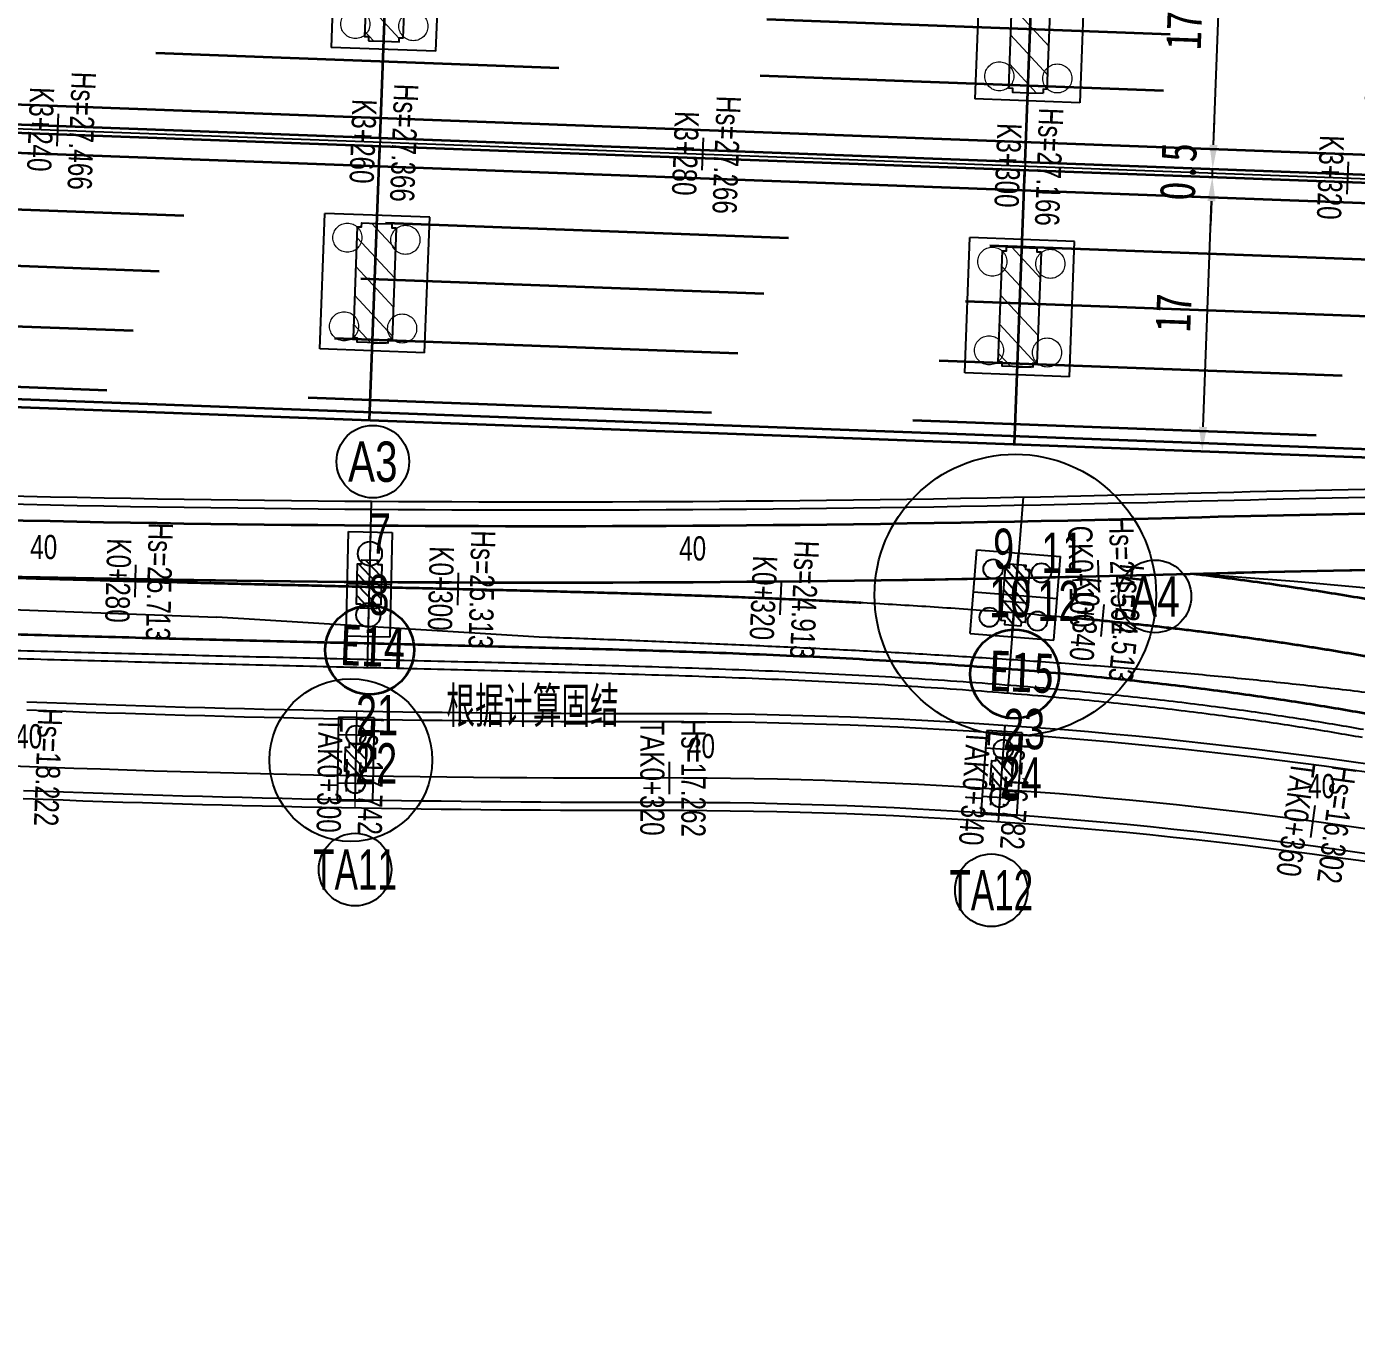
# Model space of a CAD drawing. Extents: x 0 to 558779, y 0 to 2762081.
# Drawn here: x 519460.5 to 519542.9, y 2757585.3 to 2757665.6 of the extents above; entities that cross this region are included whole.
import ezdxf
from ezdxf.enums import TextEntityAlignment as Align

# ---------------------------------------------------------------- set-up
doc = ezdxf.new("R2010")
doc.units = 0
doc.header["$LTSCALE"] = 20
doc.header["$PDMODE"] = 34
for name, pattern in [('CENTER', [2, 1.25, -0.25, 0.25, -0.25]), ('DASHED', [19.05, 12.7, -6.35]), ('HIDDEN', [0.375, 0.25, -0.125])]:
    doc.linetypes.add(name, pattern=pattern)
for name, color, linetype in [('B-标线', 8, 'Continuous'), ('DL-中心线', 10, 'Continuous'), ('L-主桥边线', 240, 'Continuous'), ('L-洛秀互通匝道边线', 140, 'Continuous'), ('LjDbCtrlPt', 7, 'Continuous'), ('QL-主线桥墩', 191, 'Continuous'), ('QL-分孔线', 4, 'Continuous'), ('QL-墩号', 6, 'Continuous'), ('QL-桥墩', 191, 'Continuous'), ('QL-桥跨数值', 6, 'Continuous'), ('RD-红线', 230, 'Continuous'), ('XW_2022', 7, 'Continuous'), ('XW_A', 7, 'Continuous'), ('XW_C', 7, 'Continuous'), ('XW_红树林', 7, 'Continuous'), ('主线墩中心线', 6, 'Continuous'), ('主线墩号', 1, 'Continuous'), ('主线桥宽', 4, 'Continuous'), ('桩号-2022', 7, 'Continuous'), ('桩号-A', 7, 'Continuous'), ('桩号-C', 7, 'Continuous'), ('桩号-红树林', 7, 'Continuous'), ('粗实线', 1, 'Continuous'), ('设计高-2022', 7, 'Continuous'), ('设计高-A', 7, 'Continuous'), ('设计高-C', 7, 'Continuous'), ('设计高-地面高-2022', 7, 'Continuous'), ('设计高-地面高-A', 7, 'Continuous'), ('设计高-地面高-C', 7, 'Continuous'), ('设计高-地面高-红树林', 7, 'Continuous'), ('设计高-红树林', 7, 'Continuous')]:
    doc.layers.add(name, color=color, linetype=linetype)
doc.layers.add('偏心', color=4, linetype='Continuous', plot=False)
doc.layers.add('坐标标注', color=6, linetype='Continuous', plot=False)
for name, color, linetype, lineweight in [('构造细实', 5, 'Continuous', 15), ('标注', 3, 'Continuous', 15), ('细虚线', 2, 'DASHED', 15)]:
    doc.layers.add(name, color=color, linetype=linetype, lineweight=lineweight)
doc.styles.get("Standard").update_dxf_attribs({"font": 'fsdb_e.shx', "width": 0.7, "bigfont": 'hzdx.shx'})
doc.styles.add('仿宋', font='simfang_0.ttf', dxfattribs={"width": 0.8})
doc.dimstyles.new('跨度', dxfattribs={"dimscale": 2, "dimtxt": 2.2, "dimasz": 1.5, "dimexe": 1, "dimexo": 1, "dimgap": 1, "dimtad": 1, "dimdec": 3, "dimzin": 9, "dimdsep": 46, "dimtxsty": '仿宋', "dimcen": 0, "dimclrd": 4, "dimclre": 4, "dimclrt": 256, "dimadec": 0, "dimazin": 3, "dimtfac": 1, "dimtdec": 3, "dimtix": 1, "dimtmove": 2, "dimatfit": 3, "dimfxl": 1, "dimtolj": 1, "dimtzin": 0, "dimarcsym": 2})
pattern_1 = [(0, (0, 2e-10), (0, 6.985), [5.08, -1.905]), (90, (0, 2e-10), (-6.985, 4e-16), [5.08, -1.905])]
pattern_2 = [(45, (-149203.24, -61747.99), (-89.80256, 89.80256), [])]

# ---------------------------------------------------------------- blocks, each defined once
blk = doc.blocks.new('(10-1)10m花瓶墩单排桩2根1.5')
h = blk.add_hatch()
h.set_pattern_fill('ANGLE', color=256)
h.set_pattern_definition(pattern_1)
h.paths.add_polyline_path([(-1.5, -0.5), (-1.5, 0.5), (-1.25, 0.5), (-1.25, 0.75), (1.25, 0.75), (1.25, 0.5), (1.5, 0.5), (1.5, -0.5), (1.25, -0.5), (1.25, -0.75), (-1.25, -0.75), (-1.25, -0.5)])
h = blk.add_hatch()
h.set_pattern_fill('ANGLE', color=256)
h.set_pattern_definition(pattern_1)
h.paths.add_polyline_path([(-1.5, -0.5), (-1.5, 0.5), (-1.25, 0.5), (-1.25, 0.75), (1.25, 0.75), (1.25, 0.5), (1.5, 0.5), (1.5, -0.5), (1.25, -0.5), (1.25, -0.75), (-1.25, -0.75), (-1.25, -0.5)])
h = blk.add_hatch()
h.set_pattern_fill('ANSI31', color=3, scale=0.15)
h.paths.add_polyline_path([(-1.5, -0.5), (-1.5, 0.5), (-1.25, 0.5), (-1.25, 0.75), (1.25, 0.75), (1.25, 0.5), (1.5, 0.5), (1.5, -0.5), (1.25, -0.5), (1.25, -0.75), (-1.25, -0.75), (-1.25, -0.5)])
at = {"layer": 'QL-桥墩', "color": 1}
for p, q in [((-3.25, -1.35), (-3.25, 1.35)), ((-3.25, 1.35), (3.25, 1.35)), ((3.25, 1.35), (3.25, -1.35)), ((3.25, -1.35), (-3.25, -1.35))]:
    blk.add_line(p, q, dxfattribs=at)
at = {"layer": 'QL-桥墩', "color": 3, "linetype": 'CENTER'}
for p, q in [((0, -1.35), (0, 1.35)), ((3.25, 0), (-3.25, 0))]:
    blk.add_line(p, q, dxfattribs=at)
at = {"layer": 'QL-桥墩', "color": 1}
blk.add_lwpolyline([(-1.5, -0.5), (-1.5, 0.5), (-1.25, 0.5), (-1.25, 0.75), (1.25, 0.75), (1.25, 0.5), (1.5, 0.5), (1.5, -0.5), (1.25, -0.5), (1.25, -0.75), (-1.25, -0.75), (-1.25, -0.5)], close=True, dxfattribs=at)
at = {"layer": 'QL-桥墩', "color": 3}
for centre in [(-1.9, 0), (1.9, 0)]:
    blk.add_circle(centre, 0.75, dxfattribs=at)
blk = doc.blocks.new('(6-1)6.0m花瓶墩单排桩2根1.2')
h = blk.add_hatch()
h.set_pattern_fill('ANSI31', color=3, scale=0.15, angle=180)
h.paths.add_polyline_path([(1, 0.4), (1, -0.4), (0.75, -0.4), (0.75, -0.65), (-0.75, -0.65), (-0.75, -0.4), (-1, -0.4), (-1, 0.4), (-0.75, 0.4), (-0.75, 0.65), (0.75, 0.65), (0.75, 0.4)])
at = {"layer": 'QL-桥墩', "color": 1}
for p, q in [((-2.6, 1.1), (-2.6, -1.1)), ((-2.6, 1.1), (2.6, 1.1)), ((2.6, 1.1), (2.6, -1.1)), ((-2.6, -1.1), (2.6, -1.1))]:
    blk.add_line(p, q, dxfattribs=at)
at = {"layer": 'QL-桥墩', "color": 3, "linetype": 'CENTER'}
for p, q in [((-1.5, 1.1), (-1.5, -1.1)), ((1.5, 1.1), (1.5, -1.1)), ((-2.6, 0), (2.6, 0))]:
    blk.add_line(p, q, dxfattribs=at)
at = {"layer": 'QL-桥墩', "color": 1}
blk.add_lwpolyline([(1, 0.4), (1, -0.4), (0.75, -0.4), (0.75, -0.65), (-0.75, -0.65), (-0.75, -0.4), (-1, -0.4), (-1, 0.4), (-0.75, 0.4), (-0.75, 0.65), (0.75, 0.65), (0.75, 0.4)], close=True, dxfattribs=at)
at = {"layer": 'QL-桥墩', "color": 3}
for centre in [(-1.5, 0), (1.5, 0)]:
    blk.add_circle(centre, 0.6, dxfattribs=at)
blk = doc.blocks.new('E14')
at = {"layer": '构造细实'}
h = blk.add_hatch(dxfattribs=at)
h.set_pattern_fill('ANSI31', color=4, scale=40, style=0)
h.set_pattern_definition([(45, (-139222.32, -63617.73), (-89.80256, 89.80256), [])])
h.paths.add_polyline_path([(-1665, 95), (-1665, 0), (-1665, -95), (-1640, -95), (-1640, -120), (-1490, -120), (-1490, -95), (-1465, -95), (-1465, 0), (-1465, 95), (-1490, 95), (-1490, 120), (-1640, 120), (-1640, 95)])
h.paths.add_polyline_path([(-565, -95), (-565, 0), (-565, 95), (-590, 95), (-590, 120), (-740, 120), (-740, 95), (-765, 95), (-765, 0), (-765, -95), (-740, -95), (-740, -120), (-590, -120), (-590, -95)])
h.paths.add_polyline_path([(-2540, -120), (-2390, -120), (-2390, -95), (-2365, -95), (-2365, 0), (-2365, 95), (-2390, 95), (-2390, 120), (-2540, 120), (-2540, 95), (-2565, 95), (-2565, 0), (-2565, -95), (-2540, -95)])
h = blk.add_hatch(dxfattribs=at)
h.set_pattern_fill('ANSI31', color=4, scale=40, style=0)
h.set_pattern_definition([(45, (-139222.32, -63640.25), (-89.80256, 89.80256), [])])
edge = h.paths.add_edge_path()
edge.add_line((590, 120), (1280, 120))
edge.add_line((1280, 120), (1280, 95))
edge.add_line((1280, 95), (1305, 95))
edge.add_line((1305, 95), (1305, -95))
edge.add_line((1305, -95), (1280, -95))
edge.add_line((1280, -95), (1280, -120))
edge.add_line((1280, -120), (590, -120))
edge.add_line((590, -120), (590, -95))
edge.add_line((590, -95), (565, -95))
edge.add_line((565, -95), (565, 0))
edge.add_line((565, 0), (565, 95))
at = {"layer": '粗实线'}
for p, q in [((-2615, 325), (-2615, -325)), ((-2315, 325), (-2615, 325)), ((-2315, 325), (-2315, -325)), ((-1715, 325), (-1715, -325)), ((-1415, 325), (-1715, 325)), ((-1415, 325), (-1415, -325)), ((-815, 325), (-815, -325)), ((-515, 325), (-815, 325)), ((-515, 325), (-515, -325)), ((515, 325), (515, -325)), ((1355, 325), (515, 325)), ((1355, 325), (1355, -325)), ((-1715, 85), (-2315, 85)), ((-815, 85), (-1415, 85)), ((-1715, -85), (-2315, -85)), ((-815, -85), (-1415, -85)), ((-2615, -325), (-2315, -325)), ((-1715, -325), (-1415, -325)), ((-815, -325), (-515, -325)), ((1355, -325), (515, -325))]:
    blk.add_line(p, q, dxfattribs=at)
at = {"layer": '粗实线', "color": 3}
blk.add_line((1305, 0), (1305, 85), dxfattribs=at)
for points in [[(-2540, -120), (-2540, -95), (-2565, -95), (-2565, 0), (-2565, 95), (-2540, 95), (-2540, 120), (-2390, 120), (-2390, 95), (-2365, 95), (-2365, 0), (-2365, -95)], [(-565, -95), (-565, 0), (-565, 95), (-590, 95), (-590, 120), (-740, 120), (-740, 95), (-765, 95), (-765, 0), (-765, -95), (-740, -95), (-740, -120)], [(590, 120), (1280, 120), (1280, 95), (1305, 95), (1305, -95), (1280, -95), (1280, -120), (590, -120), (590, -95), (565, -95), (565, 0), (565, 95)], [(590, 120), (590, 95), (565, 95)], [(-2540, -120), (-2390, -120), (-2390, -95), (-2365, -95)], [(-740, -120), (-590, -120), (-590, -95), (-565, -95)]]:
    blk.add_lwpolyline(points, dxfattribs=at)
blk.add_lwpolyline([(-1665, 95), (-1665, 0), (-1665, -95), (-1640, -95), (-1640, -120), (-1490, -120), (-1490, -95), (-1465, -95), (-1465, 0), (-1465, 95), (-1490, 95), (-1490, 120), (-1640, 120), (-1640, 95)], close=True, dxfattribs=at)
at = {"layer": '细虚线', "ltscale": 5}
for centre in [(-2465, 180), (-1565, 180), (-665, 180), (660, 180), (1210, 180), (-2465, -180), (-1565, -180), (-665, -180), (660, -180), (1210, -180)]:
    blk.add_circle(centre, 90, dxfattribs=at)
blk = doc.blocks.new('E15xin')
at = {"layer": '构造细实'}
h = blk.add_hatch(dxfattribs=at)
h.set_pattern_fill('ANSI31', color=4, scale=40, style=0)
h.set_pattern_definition(pattern_2)
h.paths.add_polyline_path([(-2575, 95), (-2575, 0), (-2575, -95), (-2550, -95), (-2550, -120), (-2400, -120), (-2400, -95), (-2375, -95), (-2375, 0), (-2375, 95), (-2400, 95), (-2400, 120), (-2550, 120), (-2550, 95)])
h.paths.add_polyline_path([(-1650, -95), (-1650, 0), (-1650, 95), (-1675, 95), (-1675, 120), (-1825, 120), (-1825, 95), (-1850, 95), (-1850, 0), (-1850, -95), (-1825, -95), (-1825, -120), (-1675, -120), (-1675, -95)])
h.paths.add_polyline_path([(-3275, -120), (-3125, -120), (-3125, -95), (-3100, -95), (-3100, 0), (-3100, 95), (-3125, 95), (-3125, 120), (-3275, 120), (-3275, 95), (-3300, 95), (-3300, 0), (-3300, -95), (-3275, -95)])
h = blk.add_hatch(dxfattribs=at)
h.set_pattern_fill('ANSI31', color=4, scale=40, style=0)
h.set_pattern_definition(pattern_2)
edge = h.paths.add_edge_path()
edge.add_line((-505, 120), (-1195, 120))
edge.add_line((-1195, 120), (-1195, 95))
edge.add_line((-1195, 95), (-1220, 95))
edge.add_line((-1220, 95), (-1220, -95))
edge.add_line((-1220, -95), (-1195, -95))
edge.add_line((-1195, -95), (-1195, -120))
edge.add_line((-1195, -120), (-505, -120))
edge.add_line((-505, -120), (-505, -95))
edge.add_line((-505, -95), (-480, -95))
edge.add_line((-480, -95), (-480, 0))
edge.add_line((-480, 0), (-480, 95))
h = blk.add_hatch(dxfattribs=at)
h.set_pattern_fill('ANSI31', color=4, scale=40, style=0)
h.set_pattern_definition(pattern_2)
edge = h.paths.add_edge_path()
edge.add_line((505, 120), (1195, 120))
edge.add_line((1195, 120), (1195, 95))
edge.add_line((1195, 95), (1220, 95))
edge.add_line((1220, 95), (1220, -95))
edge.add_line((1220, -95), (1195, -95))
edge.add_line((1195, -95), (1195, -120))
edge.add_line((1195, -120), (505, -120))
edge.add_line((505, -120), (505, -95))
edge.add_line((505, -95), (480, -95))
edge.add_line((480, -95), (480, 0))
edge.add_line((480, 0), (480, 95))
at = {"layer": '粗实线'}
for p, q in [((-3350, 325), (-3350, -325)), ((-3050, 325), (-3350, 325)), ((-3050, 325), (-3050, -325)), ((-2625, 325), (-2625, -325)), ((-2325, 325), (-2625, 325)), ((-2325, 325), (-2325, -325)), ((-1900, 325), (-1900, -325)), ((-1600, 325), (-1900, 325)), ((-1600, 325), (-1600, -325)), ((-1270, 325), (-1270, -325)), ((-1270, 325), (-430, 325)), ((-430, 325), (-430, -325)), ((430, 325), (430, -325)), ((1270, 325), (430, 325)), ((1270, 325), (1270, -325)), ((-2625, 85), (-3050, 85)), ((-1900, 85), (-2325, 85)), ((-2625, -85), (-3050, -85)), ((-1900, -85), (-2325, -85)), ((-3350, -325), (-3050, -325)), ((-2625, -325), (-2325, -325)), ((-1900, -325), (-1600, -325)), ((-1270, -325), (-430, -325)), ((1270, -325), (430, -325))]:
    blk.add_line(p, q, dxfattribs=at)
at = {"layer": '粗实线', "color": 3}
for p, q in [((-1220, 0), (-1220, 85)), ((1220, 0), (1220, 85))]:
    blk.add_line(p, q, dxfattribs=at)
for points in [[(-3275, -120), (-3275, -95), (-3300, -95), (-3300, 0), (-3300, 95), (-3275, 95), (-3275, 120), (-3125, 120), (-3125, 95), (-3100, 95), (-3100, 0), (-3100, -95)], [(-1650, -95), (-1650, 0), (-1650, 95), (-1675, 95), (-1675, 120), (-1825, 120), (-1825, 95), (-1850, 95), (-1850, 0), (-1850, -95), (-1825, -95), (-1825, -120)], [(-505, 120), (-1195, 120), (-1195, 95), (-1220, 95), (-1220, -95), (-1195, -95), (-1195, -120), (-505, -120), (-505, -95), (-480, -95), (-480, 0), (-480, 95)], [(-505, 120), (-505, 95), (-480, 95)], [(505, 120), (1195, 120), (1195, 95), (1220, 95), (1220, -95), (1195, -95), (1195, -120), (505, -120), (505, -95), (480, -95), (480, 0), (480, 95)], [(505, 120), (505, 95), (480, 95)], [(-3275, -120), (-3125, -120), (-3125, -95), (-3100, -95)], [(-1825, -120), (-1675, -120), (-1675, -95), (-1650, -95)]]:
    blk.add_lwpolyline(points, dxfattribs=at)
blk.add_lwpolyline([(-2575, 95), (-2575, 0), (-2575, -95), (-2550, -95), (-2550, -120), (-2400, -120), (-2400, -95), (-2375, -95), (-2375, 0), (-2375, 95), (-2400, 95), (-2400, 120), (-2550, 120), (-2550, 95)], close=True, dxfattribs=at)
at = {"layer": '细虚线', "ltscale": 5}
for centre in [(-3200, 180), (-2475, 180), (-1750, 180), (-1125, 180), (-575, 180), (575, 180), (1125, 180), (-3200, -180), (-2475, -180), (-1750, -180), (-1125, -180), (-575, -180), (575, -180), (1125, -180)]:
    blk.add_circle(centre, 90, dxfattribs=at)
blk = doc.blocks.new('标注墩')
at = {"layer": '主线墩号', "lineweight": 35}
blk.add_circle((0, -28.5), 5.5, dxfattribs=at)
blk = doc.blocks.new('*D1522')
at = {"layer": 'DEFPOINTS', "color": 0}
for p in [(2501.475, -343.203), (2513.099, -343.636), (2500.842, -360.191)]:
    blk.add_point(p, dxfattribs=at)
at = {"layer": '主线桥宽', "color": 4, "lineweight": -2}
for p, q in [((2502.475, -343.24), (2514.098, -343.673)), ((2512.522, -359.125), (2513.043, -345.135)), ((2501.842, -360.228), (2513.465, -360.661))]:
    blk.add_line(p, q, dxfattribs=at)
at = {"layer": '主线桥宽', "color": 4}
for points in [[(2513.293, -345.144), (2512.793, -345.126), (2513.099, -343.636)], [(2512.272, -359.116), (2512.771, -359.134), (2512.466, -360.624)]]:
    blk.add_solid(points, dxfattribs=at)
at = {"layer": '主线桥宽', "insert": (2510.671, -352.051), "char_height": 2.2, "attachment_point": 5, "rotation": 87.86625, "style": '仿宋'}
blk.add_mtext('\\A1;17', dxfattribs=at)
blk = doc.blocks.new('*D1544')
at = {"layer": 'DEFPOINTS', "color": 0}
for p in [(2501.494, -342.703), (2501.475, -343.203), (2513.117, -343.136)]:
    blk.add_point(p, dxfattribs=at)
at = {"layer": '主线桥宽', "color": 4, "lineweight": -2}
for p, q in [((2513.173, -341.637), (2513.229, -340.138)), ((2502.493, -342.74), (2514.117, -343.173)), ((2502.475, -343.24), (2514.098, -343.673)), ((2513.099, -343.636), (2513.117, -343.136)), ((2513.043, -345.135), (2512.987, -346.634))]:
    blk.add_line(p, q, dxfattribs=at)
at = {"layer": '主线桥宽', "color": 4}
for points in [[(2512.923, -341.628), (2513.423, -341.647), (2513.117, -343.136)], [(2513.293, -345.144), (2512.793, -345.126), (2513.099, -343.636)]]:
    blk.add_solid(points, dxfattribs=at)
at = {"layer": '主线桥宽', "insert": (2510.991, -343.307), "char_height": 2.2, "attachment_point": 5, "rotation": 87.86625, "style": '仿宋'}
blk.add_mtext('\\A1;0.5', dxfattribs=at)
blk = doc.blocks.new('*D1545')
at = {"layer": 'DEFPOINTS', "color": 0}
for p in [(2502.127, -325.715), (2513.75, -326.148), (2501.494, -342.703)]:
    blk.add_point(p, dxfattribs=at)
at = {"layer": '主线桥宽', "color": 4, "lineweight": -2}
for p, q in [((2503.126, -325.752), (2514.75, -326.185)), ((2513.173, -341.637), (2513.694, -327.647)), ((2502.493, -342.74), (2514.117, -343.173))]:
    blk.add_line(p, q, dxfattribs=at)
at = {"layer": '主线桥宽', "color": 4}
for points in [[(2513.944, -327.656), (2513.445, -327.637), (2513.75, -326.148)], [(2512.923, -341.628), (2513.423, -341.647), (2513.117, -343.136)]]:
    blk.add_solid(points, dxfattribs=at)
at = {"layer": '主线桥宽', "insert": (2511.323, -334.563), "char_height": 2.2, "attachment_point": 5, "rotation": 87.86625, "style": '仿宋'}
blk.add_mtext('\\A1;17', dxfattribs=at)
blk = doc.blocks.new('(13-2)13m花瓶墩双排桩4根1.2')
h = blk.add_hatch()
h.set_pattern_fill('ANGLE', color=256)
h.set_pattern_definition(pattern_1)
h.paths.add_polyline_path([(-1.9, -0.5), (-1.9, 0.5), (-1.65, 0.5), (-1.65, 0.75), (1.65, 0.75), (1.65, 0.5), (1.9, 0.5), (1.9, -0.5), (1.65, -0.5), (1.65, -0.75), (-1.65, -0.75), (-1.65, -0.5)])
h = blk.add_hatch()
h.set_pattern_fill('ANGLE', color=256)
h.set_pattern_definition(pattern_1)
h.paths.add_polyline_path([(-1.9, -0.5), (-1.9, 0.5), (-1.65, 0.5), (-1.65, 0.75), (1.65, 0.75), (1.65, 0.5), (1.9, 0.5), (1.9, -0.5), (1.65, -0.5), (1.65, -0.75), (-1.65, -0.75), (-1.65, -0.5)])
h = blk.add_hatch()
h.set_pattern_fill('ANSI31', color=3, scale=0.15)
h.paths.add_polyline_path([(-1.9, -0.5), (-1.9, 0.5), (-1.65, 0.5), (-1.65, 0.75), (1.65, 0.75), (1.65, 0.5), (1.9, 0.5), (1.9, -0.5), (1.65, -0.5), (1.65, -0.75), (-1.65, -0.75), (-1.65, -0.5)])
at = {"layer": 'QL-桥墩', "color": 1}
for p, q in [((-2.6, 2.6), (2.6, 2.6)), ((-2.6, 2.6), (-2.6, -2.6)), ((2.6, 2.6), (2.6, -2.6)), ((-2.6, -2.6), (2.6, -2.6))]:
    blk.add_line(p, q, dxfattribs=at)
at = {"layer": 'QL-桥墩', "color": 3, "linetype": 'CENTER'}
for p, q in [((0, 2.6), (0, -2.6)), ((-2.6, 0), (2.6, 0))]:
    blk.add_line(p, q, dxfattribs=at)
at = {"layer": 'QL-桥墩', "color": 1}
blk.add_lwpolyline([(-1.9, -0.5), (-1.9, 0.5), (-1.65, 0.5), (-1.65, 0.75), (1.65, 0.75), (1.65, 0.5), (1.9, 0.5), (1.9, -0.5), (1.65, -0.5), (1.65, -0.75), (-1.65, -0.75), (-1.65, -0.5)], close=True, dxfattribs=at)
at = {"layer": 'QL-桥墩', "color": 3, "ltscale": 0.1}
for centre in [(-1.5, 1.5), (1.5, 1.5), (-1.5, -1.5), (1.5, -1.5)]:
    blk.add_circle(centre, 0.6, dxfattribs=at)
blk = doc.blocks.new('主线桥墩10.09')
at = {"layer": 'L-主桥边线', "color": 3, "lineweight": 35}
for points in [[(1927.4958, -307.3726, 0.0200316), (2286.864, -335.2068), (3681.65, -387.174)], [(1927.5544, -306.876), (1927.5544, -306.876, 0.0200316), (2286.8826, -334.7071), (3681.6686, -386.6743)]]:
    blk.add_lwpolyline(points, format="xyb", dxfattribs=at)
at = {"layer": 'L-主桥边线', "lineweight": 35, "ltscale": 2, "flags": 128}
blk.add_lwpolyline([(2356.2377, -354.8033), (3416.4211, -394.3038)], dxfattribs=at)
at = {"layer": '主线墩中心线', "linetype": 'CENTER', "lineweight": 35}
for p, q in [((2461.5217, -341.2139), (2462.7204, -309.039)), ((2501.4939, -342.7032), (2502.7703, -308.4458)), ((2460.8701, -358.7017), (2461.5031, -341.7135)), ((2500.8424, -360.191), (2501.4753, -343.2028))]:
    blk.add_line(p, q, dxfattribs=at)
at = {"layer": '主线墩号', "xscale": 0.0100000001842613, "yscale": 0.0100000001842613, "zscale": 0.0100000001842613, "rotation": 267.8662510204055}
for name, p in [('E15xin', (2501.4753, -343.2028)), ('E14', (2461.5347, -340.8641))]:
    blk.add_blockref(name, p, dxfattribs=at)
at = {"layer": '主线墩号', "lineweight": 35, "xscale": 0.5, "yscale": 0.5, "zscale": 0.5}
for p in [(2460.8701, -358.7017), (2500.8424, -360.191)]:
    blk.add_blockref('标注墩', p, dxfattribs=at)
at = {"layer": '主线墩号', "lineweight": 35, "style": '仿宋', "width": 0.8}
for s, p in [('E14', (2461.0605, -372.7105)), ('E15', (2501.2837, -374.3031))]:
    blk.add_text(s, height=2.5, rotation=357.768209, dxfattribs=at).set_placement(p, align=Align.MIDDLE_CENTER)
at = {"layer": '主线桥宽'}
for base, p1, p2, picture, middle in [((2513.7503, -326.1477), (2501.4939, -342.7032), (2502.1269, -325.7146), '*D1545', (2511.3228, -334.5633)), ((2513.1174, -343.1362), (2501.4753, -343.2028), (2501.4939, -342.7032), '*D1544', (2510.9907, -343.3072))]:
    dim = blk.add_linear_dim(base=base, p1=p1, p2=p2, angle=267.866251, dimstyle='跨度', override={"dimscale": 1, "dimfxl": 0.6}, dxfattribs=at)
    dim.commit()
    dim.dimension.update_dxf_attribs({"geometry": picture, "text_midpoint": middle})
dim = blk.add_aligned_dim(p1=(2500.8424, -360.191), p2=(2501.4753, -343.2028), distance=-11.6315, dimstyle='跨度', override={"dimscale": 1, "dimfxl": 0.6}, dxfattribs=at)
dim.commit()
dim.dimension.update_dxf_attribs({"geometry": '*D1522', "text_midpoint": (2510.6712, -352.0513)})

msp = doc.modelspace()

# ---------------------------------------------------------------- linework, layer by layer
at = {"layer": 'B-标线', "linetype": 'HIDDEN', "lineweight": 35, "ltscale": 5, "flags": 128}
for points in [[(516322.438, 2758316.933), (516956.171, 2758023.087, 0.079369), (517564.823, 2757850.856), (518947.799, 2757687.806, 0.020032), (519307.547, 2757659.942), (521003.552, 2757596.752)], [(516320.965, 2758313.758), (516954.699, 2758019.912, 0.079369), (517564.414, 2757847.38), (518947.39, 2757684.33, 0.020032), (519307.417, 2757656.444), (521003.422, 2757593.254)], [(516319.388, 2758310.356), (516953.121, 2758016.51, 0.079369), (517563.975, 2757843.656), (518946.951, 2757680.605, 0.020032), (519307.277, 2757652.697), (521003.282, 2757589.507)], [(516317.81, 2758306.954), (516951.544, 2758013.108, 0.079369), (517563.535, 2757839.932), (518946.511, 2757676.881, 0.020032), (519307.137, 2757648.95), (521003.142, 2757585.76)], [(518721.738, 2757728.051), (518949.38, 2757701.213, 0.020032), (519308.05, 2757673.433), (521004.055, 2757610.243)], [(518721.328, 2757724.575), (518948.97, 2757697.737, 0.020032), (519307.919, 2757669.935), (521003.924, 2757606.745)], [(519188.271, 2757654.447, 0.010322), (519373.607, 2757635.849, 0.008902), (519426.915, 2757632.563, 0.000139), (519427.753, 2757632.527, 0.000278), (519429.467, 2757632.454, 0.000278), (519431.233, 2757632.38, 0.000278), (519433.058, 2757632.307, 0.000278), (519434.946, 2757632.232, 0.000278), (519436.906, 2757632.157, 0.000278), (519438.947, 2757632.082, 0.000278), (519441.078, 2757632.005, 0.000278), (519443.313, 2757631.927, 0.000278), (519445.67, 2757631.847, 0.000278), (519448.17, 2757631.766, 0.000278), (519450.843, 2757631.681, 0.000278), (519453.731, 2757631.594, 0.000278), (519456.896, 2757631.501, 0.000262), (519460.228, 2757631.407, 0.000231), (519463.56, 2757631.316, 0.000201), (519466.892, 2757631.228, 0.00017), (519470.224, 2757631.143, 0.000139), (519473.556, 2757631.059, 0.000108), (519476.889, 2757630.978, 0.000077), (519480.221, 2757630.897, 0.000046), (519483.553, 2757630.817, 0.000015), (519486.886, 2757630.738, -0.000129), (519490.218, 2757630.658, -0.000386), (519493.55, 2757630.575, -0.000643), (519496.883, 2757630.485, -0.0009), (519500.214, 2757630.385, -0.001157), (519503.546, 2757630.271, -0.001415), (519506.877, 2757630.14, -0.001672), (519510.206, 2757629.988, -0.001929), (519513.535, 2757629.812, -0.002186), (519516.862, 2757629.609, -0.002315), (519520.021, 2757629.388, -0.002315), (519522.901, 2757629.159, -0.002315), (519525.565, 2757628.923, -0.002315), (519528.054, 2757628.678, -0.002315), (519530.398, 2757628.426, -0.002315), (519532.62, 2757628.167, -0.002315), (519534.736, 2757627.9, -0.002315), (519536.759, 2757627.625, -0.002315), (519538.7, 2757627.344, -0.002315), (519540.568, 2757627.055, -0.002315), (519542.37, 2757626.759, -0.002315), (519544.112, 2757626.457, -0.002315), (519545.799, 2757626.148, -0.001157), (519546.623, 2757625.991, -0.334212), (519691.822, 2757465.459, -0.003129), (519692.008, 2757463.245, -0.003215), (519692.166, 2757461.028, -0.003301), (519692.296, 2757458.81, -0.003387), (519692.395, 2757456.59, -0.003472), (519692.465, 2757454.369, -0.003558), (519692.503, 2757452.147, -0.003644), (519692.509, 2757449.925, -0.003729), (519692.482, 2757447.703, -0.003815), (519692.422, 2757445.481, -0.003858), (519692.328, 2757443.285, -0.003858), (519692.204, 2757441.137, -0.003858), (519692.049, 2757439.035, -0.003858), (519691.866, 2757436.975, -0.003858), (519691.655, 2757434.958, -0.003858), (519691.417, 2757432.98, -0.003858), (519691.153, 2757431.04, -0.003858), (519690.865, 2757429.138, -0.003858), (519690.552, 2757427.27, -0.003472), (519690.251, 2757425.619, -0.086909), (519675.628, 2757386.884, -0.003072), (519674.858, 2757385.6, -0.002733), (519674.138, 2757384.431, -0.002733), (519673.382, 2757383.234, -0.002733), (519672.588, 2757382.006, -0.002733), (519671.753, 2757380.744, -0.002733), (519670.871, 2757379.445, -0.002733), (519669.939, 2757378.102, -0.002733), (519668.95, 2757376.709, -0.002733), (519667.897, 2757375.261, -0.002733), (519666.77, 2757373.745, -0.002733), (519665.556, 2757372.151, -0.002733), (519664.24, 2757370.46, -0.002627), (519662.856, 2757368.722, -0.002416), (519661.455, 2757366.997, -0.002206), (519660.038, 2757365.285, -0.001995), (519658.607, 2757363.585, -0.001784), (519657.162, 2757361.896, -0.001573), (519655.707, 2757360.217, -0.001362), (519654.241, 2757358.547, -0.001152), (519652.768, 2757356.883, -0.000941), (519651.287, 2757355.226, -0.016372), (519621.173, 2757323.784, 0.019971), (519588.283, 2757288.944, -0.024373), (519547.78, 2757246.79)]]:
    msp.add_lwpolyline(points, format="xyb", dxfattribs=at)
at = {"layer": 'B-标线', "lineweight": 35, "flags": 128}
for points in [[(518725.387, 2757720.573), (518948.561, 2757694.261, 0.020032), (519307.789, 2757666.438), (521003.794, 2757603.247)], [(518725.036, 2757717.593), (518948.209, 2757691.282, 0.020032), (519307.677, 2757663.44), (521003.682, 2757600.25)], [(519456.795, 2757628.002, 0.000262), (519460.131, 2757627.908, 0.000231), (519463.466, 2757627.817, 0.000201), (519466.801, 2757627.729, 0.00017), (519470.136, 2757627.644, 0.000139), (519473.47, 2757627.56, 0.000108), (519476.804, 2757627.479, 0.000077), (519480.137, 2757627.398, 0.000046), (519483.47, 2757627.318, 0.000015), (519486.803, 2757627.239, -0.000129), (519490.134, 2757627.159, -0.000386), (519493.46, 2757627.076, -0.000643), (519496.784, 2757626.987, -0.0009), (519500.103, 2757626.887, -0.001157), (519503.418, 2757626.773, -0.001415), (519506.729, 2757626.643, -0.001672), (519510.035, 2757626.492, -0.001929), (519513.337, 2757626.318, -0.002186), (519516.634, 2757626.117, -0.002315), (519519.76, 2757625.897, -0.002315), (519522.608, 2757625.671, -0.002315), (519525.239, 2757625.438, -0.002315), (519527.696, 2757625.197, -0.002315), (519530.008, 2757624.948, -0.002315), (519532.198, 2757624.692, -0.002315), (519534.281, 2757624.429, -0.002315), (519536.272, 2757624.159, -0.002315), (519538.182, 2757623.882, -0.002315), (519540.017, 2757623.598, -0.002315), (519541.787, 2757623.308, -0.002315), (519543.497, 2757623.011, -0.002315)], [(519532.817, 2757631.669, -0.000231), (519533.042, 2757631.641, -0.002315), (519535.19, 2757631.37, -0.002315), (519537.246, 2757631.091, -0.002315), (519539.219, 2757630.805, -0.002315), (519541.119, 2757630.511, -0.002315), (519542.953, 2757630.21, -0.002315), (519544.727, 2757629.902, -0.002315), (519546.446, 2757629.588, -0.001157), (519547.286, 2757629.428, -0.166168), (519650.302, 2757570.478)]]:
    msp.add_lwpolyline(points, format="xyb", dxfattribs=at)
at = {"layer": 'B-标线', "lineweight": 35, "ltscale": 5, "flags": 128}
for points in [[(519427.068, 2757636.06, 0.017754), (519533.308, 2757635.183, -0.016124), (519598.014, 2757634.86), (519726.918, 2757630.057)], [(519426.915, 2757632.563, 0.017754), (519533.404, 2757631.684, -0.016124), (519597.884, 2757631.362), (519726.787, 2757626.56)]]:
    msp.add_lwpolyline(points, format="xyb", dxfattribs=at)
at = {"layer": 'DEFPOINTS'}
msp.add_circle((519521.745, 2757630.35), 8.726, dxfattribs=at)
at = {"layer": 'DL-中心线', "linetype": 'CENTER', "lineweight": 35, "ltscale": 5, "flags": 128}
for points in [[(519188.271, 2757654.447, 0.010322), (519373.607, 2757635.849, 0.008902), (519426.915, 2757632.563, 0.000139), (519427.753, 2757632.527, 0.000278), (519429.467, 2757632.454, 0.000278), (519431.233, 2757632.38, 0.000278), (519433.058, 2757632.307, 0.000278), (519434.946, 2757632.232, 0.000278), (519436.906, 2757632.157, 0.000278), (519438.947, 2757632.082, 0.000278), (519441.078, 2757632.005, 0.000278), (519443.313, 2757631.927, 0.000278), (519445.67, 2757631.847, 0.000278), (519448.17, 2757631.766, 0.000278), (519450.843, 2757631.681, 0.000278), (519453.731, 2757631.594, 0.000278), (519456.896, 2757631.501, 0.000262), (519460.228, 2757631.407, 0.000231), (519463.56, 2757631.316, 0.000201), (519466.892, 2757631.228, 0.00017), (519470.224, 2757631.143, 0.000139), (519473.556, 2757631.059, 0.000108), (519476.889, 2757630.978, 0.000077), (519480.221, 2757630.897, 0.000046), (519483.553, 2757630.817, 0.000015), (519486.886, 2757630.738, -0.000129), (519490.218, 2757630.658, -0.000386), (519493.55, 2757630.575, -0.000643), (519496.883, 2757630.485, -0.0009), (519500.214, 2757630.385, -0.001157), (519503.546, 2757630.271, -0.001415), (519506.877, 2757630.14, -0.001672), (519510.206, 2757629.988, -0.001929), (519513.535, 2757629.812, -0.002186), (519516.862, 2757629.609, -0.002315), (519520.021, 2757629.388, -0.002315), (519522.901, 2757629.159, -0.002315), (519525.565, 2757628.923, -0.002315), (519528.054, 2757628.678, -0.002315), (519530.398, 2757628.426, -0.002315), (519532.62, 2757628.167, -0.002315), (519534.736, 2757627.9, -0.002315), (519536.759, 2757627.625, -0.002315), (519538.7, 2757627.344, -0.002315), (519540.568, 2757627.055, -0.002315), (519542.37, 2757626.759, -0.002315), (519544.112, 2757626.457, -0.002315), (519545.799, 2757626.148, -0.001157), (519546.623, 2757625.991, -0.334212), (519691.822, 2757465.459, -0.003129), (519692.008, 2757463.245, -0.003215), (519692.166, 2757461.028, -0.003301), (519692.296, 2757458.81, -0.003387), (519692.395, 2757456.59, -0.003472), (519692.465, 2757454.369, -0.003558), (519692.503, 2757452.147, -0.003644), (519692.509, 2757449.925, -0.003729), (519692.482, 2757447.703, -0.003815), (519692.422, 2757445.481, -0.003858), (519692.328, 2757443.285, -0.003858), (519692.204, 2757441.137, -0.003858), (519692.049, 2757439.035, -0.003858), (519691.866, 2757436.975, -0.003858), (519691.655, 2757434.958, -0.003858), (519691.417, 2757432.98, -0.003858), (519691.153, 2757431.04, -0.003858), (519690.865, 2757429.138, -0.003858), (519690.552, 2757427.27, -0.003472), (519690.251, 2757425.619, -0.086909), (519675.628, 2757386.884, -0.003072), (519674.858, 2757385.6, -0.002733), (519674.138, 2757384.431, -0.002733), (519673.382, 2757383.234, -0.002733), (519672.588, 2757382.006, -0.002733), (519671.753, 2757380.744, -0.002733), (519670.871, 2757379.445, -0.002733), (519669.939, 2757378.102, -0.002733), (519668.95, 2757376.709, -0.002733), (519667.897, 2757375.261, -0.002733), (519666.77, 2757373.745, -0.002733), (519665.556, 2757372.151, -0.002733), (519664.24, 2757370.46, -0.002627), (519662.856, 2757368.722, -0.002416), (519661.455, 2757366.997, -0.002206), (519660.038, 2757365.285, -0.001995), (519658.607, 2757363.585, -0.001784), (519657.162, 2757361.896, -0.001573), (519655.707, 2757360.217, -0.001362), (519654.241, 2757358.547, -0.001152), (519652.768, 2757356.883, -0.000941), (519651.287, 2757355.226, -0.016372), (519621.173, 2757323.784, 0.019971), (519588.283, 2757288.944, -0.024373), (519547.78, 2757246.79)], [(519426.915, 2757632.563, 0.017754), (519533.404, 2757631.684, -0.016124), (519597.884, 2757631.362), (520355.354, 2757603.14)]]:
    msp.add_lwpolyline(points, format="xyb", dxfattribs=at)
at = {"layer": 'L-主桥边线', "lineweight": 35, "ltscale": 2}
msp.add_line((519377.728, 2757645.069), (520437.281, 2757605.592), dxfattribs=at)
at = {"layer": 'L-主桥边线', "lineweight": 35, "ltscale": 2, "flags": 128}
for points in [[(518705.379, 2757721.673), (518948.414, 2757693.019, 0.020032), (519307.742, 2757665.188), (520702.528, 2757613.221)], [(518705.32, 2757721.176), (518948.356, 2757692.523, 0.020032), (519307.724, 2757664.689), (520702.51, 2757612.722)]]:
    msp.add_lwpolyline(points, format="xyb", dxfattribs=at)
msp.add_lwpolyline([(519377.747, 2757645.568), (520437.3, 2757606.091)], dxfattribs=at)
at = {"layer": 'L-洛秀互通匝道边线', "flags": 128}
for points in [[(519456.766, 2757627.003, 0.000262), (519460.103, 2757626.909, 0.000231), (519463.439, 2757626.818, 0.000201), (519466.775, 2757626.73, 0.00017), (519470.11, 2757626.644, 0.000139), (519473.445, 2757626.561, 0.000108), (519476.779, 2757626.479, 0.000077), (519480.113, 2757626.398, 0.000046), (519483.446, 2757626.319, 0.000015), (519486.779, 2757626.239, -0.000129), (519490.109, 2757626.16, -0.000386), (519493.435, 2757626.077, -0.000643), (519496.755, 2757625.987, -0.0009), (519500.071, 2757625.887, -0.001157), (519503.381, 2757625.774, -0.001415), (519506.687, 2757625.644, -0.001672), (519509.987, 2757625.493, -0.001929), (519513.281, 2757625.319, -0.002186), (519516.568, 2757625.119, -0.002315), (519519.685, 2757624.9, -0.002315), (519522.524, 2757624.675, -0.002315), (519525.146, 2757624.442, -0.002315), (519527.594, 2757624.202, -0.002315), (519529.897, 2757623.954, -0.002315), (519532.077, 2757623.7, -0.002315), (519534.152, 2757623.438, -0.002315), (519536.133, 2757623.169, -0.002315), (519538.033, 2757622.893, -0.002315), (519539.86, 2757622.611, -0.002315), (519541.621, 2757622.322, -0.002315), (519543.322, 2757622.027, -0.002315)], [(519456.752, 2757626.503, 0.000262), (519460.089, 2757626.409, 0.000231), (519463.426, 2757626.318, 0.000201), (519466.762, 2757626.23, 0.00017), (519470.098, 2757626.144, 0.000139), (519473.433, 2757626.061, 0.000108), (519476.767, 2757625.979, 0.000077), (519480.101, 2757625.899, 0.000046), (519483.434, 2757625.819, 0.000015), (519486.767, 2757625.74, -0.000129), (519490.097, 2757625.66, -0.000386), (519493.422, 2757625.577, -0.000643), (519496.741, 2757625.487, -0.0009), (519500.055, 2757625.387, -0.001157), (519503.363, 2757625.274, -0.001415), (519506.666, 2757625.144, -0.001672), (519509.962, 2757624.994, -0.001929), (519513.252, 2757624.82, -0.002186), (519516.536, 2757624.62, -0.002315), (519519.648, 2757624.402, -0.002315), (519522.482, 2757624.177, -0.002315), (519525.1, 2757623.944, -0.002315), (519527.543, 2757623.705, -0.002315), (519529.841, 2757623.458, -0.002315), (519532.017, 2757623.203, -0.002315), (519534.087, 2757622.942, -0.002315), (519536.064, 2757622.674, -0.002315), (519537.959, 2757622.399, -0.002315), (519539.781, 2757622.117, -0.002315), (519541.538, 2757621.829, -0.002315), (519543.234, 2757621.535, -0.002315)], [(519427.133, 2757637.559, 0.017754), (519533.268, 2757636.683, -0.016124), (519598.07, 2757636.359), (520329.672, 2757609.101)], [(519427.111, 2757637.059, 0.017754), (519533.281, 2757636.183, -0.016124), (519598.051, 2757635.859), (520329.653, 2757608.601)], [(519460.491, 2757623.733, 0.00985), (519499.722, 2757623.01, -0.038886), (519546.798, 2757619.404, 0.109726), (519566.706, 2757620.688, -0.080223), (519615.438, 2757626.705), (519639.992, 2757625.79, -0.08959), (519676.106, 2757617.868)], [(519460.472, 2757623.233, 0.00985), (519499.723, 2757622.51, -0.038886), (519546.722, 2757618.91, 0.109726), (519566.846, 2757620.207, -0.080223), (519615.419, 2757626.205), (519639.973, 2757625.291, -0.0906), (519676.296, 2757617.246)], [(519460.281, 2757618.237, 0.00985), (519499.729, 2757617.51, -0.038886), (519545.954, 2757613.969, 0.109726), (519568.242, 2757615.406, -0.080223), (519615.233, 2757621.209), (519639.787, 2757620.294, -0.080662), (519670.744, 2757614.076)], [(519460.262, 2757617.737, 0.00985), (519499.73, 2757617.01, -0.038886), (519545.877, 2757613.475, 0.109726), (519568.382, 2757614.926, -0.080223), (519615.214, 2757620.709), (519639.768, 2757619.794, -0.08208), (519671.085, 2757613.413)]]:
    msp.add_lwpolyline(points, format="xyb", dxfattribs=at)
at = {"layer": 'LjDbCtrlPt', "flags": 128}
msp.add_lwpolyline([(519563.515, 2757627.952), (519559.43, 2757628.655), (519555.347, 2757629.292), (519551.264, 2757629.864), (519547.182, 2757630.371), (519543.104, 2757630.813), (519539.035, 2757631.194), (519532.817, 2757631.669)], dxfattribs=at)
at = {"layer": 'QL-分孔线', "color": 1}
msp.add_line((519481.823, 2757636.166), (519481.576, 2757625.863), dxfattribs=at)
at = {"layer": 'QL-分孔线'}
for p, q in [((519522.231, 2757636.422), (519521.259, 2757624.277)), ((519521.101, 2757622.285), (519520.687, 2757616.299))]:
    msp.add_line(p, q, dxfattribs=at)
at = {"layer": 'QL-墩号'}
for centre in [(519481.925, 2757638.618), (519530.402, 2757630.264), (519480.825, 2757613.33), (519520.26, 2757612.05)]:
    msp.add_circle(centre, 2.25, dxfattribs=at)
at = {"layer": 'RD-红线'}
msp.add_line((519492.235, 2757627.743), (519472.268, 2757628.988), dxfattribs=at)
msp.add_lwpolyline([(519346.618, 2757633.669), (519472.268, 2757628.988)], dxfattribs=at)
msp.add_lwpolyline([(519543.712, 2757624.279, 0.001496), (519541.792, 2757624.509, 0.001442), (519539.867, 2757624.729, 0.001388), (519537.939, 2757624.938, 0.001334), (519536.008, 2757625.137, 0.00128), (519534.073, 2757625.326, 0.001226), (519532.134, 2757625.505, 0.001172), (519530.192, 2757625.676, 0.001117), (519528.247, 2757625.837, 0.001063), (519526.299, 2757625.991, 0.001009), (519524.348, 2757626.136, 0.000955), (519522.393, 2757626.274, 0.000901), (519520.436, 2757626.405, 0.000847), (519518.476, 2757626.529, 0.000792), (519516.513, 2757626.647, 0.000738), (519514.547, 2757626.76, 0.000684), (519512.579, 2757626.866, 0.00063), (519510.608, 2757626.968, 0.000575), (519508.634, 2757627.065, 0.000521), (519506.657, 2757627.158, 0.000467), (519504.678, 2757627.246, 0.000413), (519502.697, 2757627.332, 0.000358), (519500.712, 2757627.415, 0.000304), (519498.726, 2757627.495, 0.00025), (519496.736, 2757627.573, 0.000196), (519494.745, 2757627.649, 0.000141), (519492.751, 2757627.724), (519492.235, 2757627.743)], format="xyb", dxfattribs=at)
at = {"layer": 'XW_2022', "color": 4}
msp.add_line((519307.733, 2757664.939), (520743.918, 2757611.429), dxfattribs=at)
msp.add_line((519307.733, 2757664.939), (520743.918, 2757611.429), dxfattribs=at)
at = {"layer": 'XW_A', "color": 6, "flags": 128}
msp.add_lwpolyline([(519426.915, 2757632.563, 0.000084), (519427.418, 2757632.541, 0.000791), (519432.41, 2757632.333, 0.000858), (519438.405, 2757632.102, 0.000758), (519444.402, 2757631.89, 0.000658), (519450.398, 2757631.695, 0.000558), (519456.396, 2757631.515, 0.000458), (519462.393, 2757631.347, 0.000358), (519468.391, 2757631.189, 0.000258), (519474.389, 2757631.039, 0.000158), (519480.388, 2757630.893, 0.000058), (519486.386, 2757630.75), (519486.886, 2757630.738)], format="xyb", dxfattribs=at)
msp.add_lwpolyline([(519426.915, 2757632.563, 0.000084), (519427.418, 2757632.541, 0.000791), (519432.41, 2757632.333, 0.000858), (519438.405, 2757632.102, 0.000758), (519444.402, 2757631.89, 0.000658), (519450.398, 2757631.695, 0.000558), (519456.396, 2757631.515, 0.000458), (519462.393, 2757631.347, 0.000358), (519468.391, 2757631.189, 0.000258), (519474.389, 2757631.039, 0.000158), (519480.388, 2757630.893, 0.000058), (519486.386, 2757630.75), (519486.886, 2757630.738)], format="xyb", dxfattribs=at)
at = {"layer": 'XW_A', "color": 1, "flags": 128}
msp.add_lwpolyline([(519486.886, 2757630.738), (519487.386, 2757630.726, -0.000074), (519489.464, 2757630.677, -0.000174), (519491.541, 2757630.626, -0.000274), (519493.619, 2757630.573, -0.000374), (519495.697, 2757630.518, -0.000474), (519497.775, 2757630.459, -0.000574), (519499.852, 2757630.396, -0.000674), (519501.929, 2757630.328, -0.000774), (519504.007, 2757630.254, -0.000874), (519506.083, 2757630.173, -0.000974), (519508.16, 2757630.084, -0.001074), (519510.236, 2757629.986, -0.001174), (519512.312, 2757629.88, -0.001274), (519514.387, 2757629.763, -0.001374), (519516.462, 2757629.635, -0.001474), (519518.535, 2757629.495, -0.001574), (519520.608, 2757629.343, -0.001674), (519522.68, 2757629.177, -0.001774), (519524.751, 2757628.997, -0.001874), (519526.82, 2757628.802, -0.001974), (519528.888, 2757628.591, -0.002074), (519530.954, 2757628.363, -0.002174), (519533.018, 2757628.118, -0.002274), (519535.079, 2757627.854, -0.002374), (519537.138, 2757627.572, -0.002474), (519539.195, 2757627.269, -0.002574), (519541.248, 2757626.945, -0.002674), (519543.297, 2757626.6, -0.002774)], format="xyb", dxfattribs=at)
msp.add_lwpolyline([(519486.886, 2757630.738), (519487.386, 2757630.726, -0.000074), (519489.464, 2757630.677, -0.000174), (519491.541, 2757630.626, -0.000274), (519493.619, 2757630.573, -0.000374), (519495.697, 2757630.518, -0.000474), (519497.775, 2757630.459, -0.000574), (519499.852, 2757630.396, -0.000674), (519501.929, 2757630.328, -0.000774), (519504.007, 2757630.254, -0.000874), (519506.083, 2757630.173, -0.000974), (519508.16, 2757630.084, -0.001074), (519510.236, 2757629.986, -0.001174), (519512.312, 2757629.88, -0.001274), (519514.387, 2757629.763, -0.001374), (519516.462, 2757629.635, -0.001474), (519518.535, 2757629.495, -0.001574), (519520.608, 2757629.343, -0.001674), (519522.68, 2757629.177, -0.001774), (519524.751, 2757628.997, -0.001874), (519526.82, 2757628.802, -0.001974), (519528.888, 2757628.591, -0.002074), (519530.954, 2757628.363, -0.002174), (519533.018, 2757628.118, -0.002274), (519535.079, 2757627.854, -0.002374), (519537.138, 2757627.572, -0.002474), (519539.195, 2757627.269, -0.002574), (519541.248, 2757626.945, -0.002674), (519543.297, 2757626.6, -0.002774)], format="xyb", dxfattribs=at)
at = {"layer": 'XW_C', "color": 2}
for centre, radius, start, end in [((519492.533, 2759131.127), 1500, 267.492771, 271.561352), ((519492.533, 2759131.127), 1500, 267.492771, 271.561352), ((519560.651, 2756632.056), 1000, 87.866251, 91.561352), ((519560.651, 2756632.056), 1000, 87.866251, 91.561352)]:
    msp.add_arc(centre, radius, start, end, dxfattribs=at)
at = {"layer": 'XW_红树林', "color": 2}
for centre, radius, start, end in [((519498.451, 2758619.009), 1000, 267.044899, 270.073166), ((519500.111, 2757319.01), 300, 81.16566, 90.07317)]:
    msp.add_arc(centre, radius, start, end, dxfattribs=at)
at = {"layer": '偏心'}
msp.add_circle((519480.562, 2757620.113), 5.043, dxfattribs=at)
at = {"layer": '标注'}
msp.add_line((519480.912, 2757623.164), (519480.807, 2757617.165), dxfattribs=at)
at = {"layer": '设计高-地面高-2022'}
for p, q in [((519462.423, 2757660.176), (519462.349, 2757658.177)), ((519482.409, 2757659.431), (519482.335, 2757657.433)), ((519502.396, 2757658.686), (519502.321, 2757656.688)), ((519522.382, 2757657.942), (519522.307, 2757655.943)), ((519542.368, 2757657.197), (519542.293, 2757655.199))]:
    msp.add_line(p, q, dxfattribs=at)
at = {"layer": '设计高-地面高-A'}
for p, q in [((519467.226, 2757632.22), (519467.174, 2757630.22)), ((519487.218, 2757631.731), (519487.17, 2757629.731)), ((519507.228, 2757631.126), (519507.142, 2757629.127)), ((519527.235, 2757629.766), (519527.037, 2757627.776))]:
    msp.add_line(p, q, dxfattribs=at)
at = {"layer": '设计高-地面高-C'}
msp.add_line((519526.868, 2757632.521), (519526.914, 2757630.521), dxfattribs=at)
at = {"layer": '设计高-地面高-红树林'}
for p, q in [((519480.32, 2757620.174), (519480.283, 2757618.174)), ((519500.301, 2757620.01), (519500.3, 2757618.01)), ((519520.352, 2757619.329), (519520.218, 2757617.334)), ((519540.314, 2757617.314), (519540.047, 2757615.331))]:
    msp.add_line(p, q, dxfattribs=at)

# ---------------------------------------------------------------- block references
at = {"layer": 'QL-主线桥墩'}
msp.add_blockref('主线桥墩10.09', (517020.86, 2757999.896), dxfattribs=at)
at = {"layer": 'QL-桥墩', "lineweight": 35, "rotation": 88.63010762319496}
msp.add_blockref('(10-1)10m花瓶墩单排桩2根1.5', (519481.699, 2757631.015), dxfattribs=at)
at = {"layer": 'QL-桥墩'}
for name, p, rotation in [('(13-2)13m花瓶墩双排桩4根1.2', (519521.745, 2757630.35), 85.42473398860211), ('(6-1)6.0m花瓶墩单排桩2根1.2', (519480.86, 2757620.164), 268.9910520744546), ('(6-1)6.0m花瓶墩单排桩2根1.2', (519520.894, 2757619.292), 266.0407730047385)]:
    msp.add_blockref(name, p, dxfattribs=dict(at, rotation=rotation))

# ---------------------------------------------------------------- texts
at = {"layer": 'QL-墩号'}
for s, width, p in [('A3', 0.75, (519481.925, 2757638.618)), ('A4', 0.75, (519530.402, 2757630.264)), ('TA11', 0.65, (519480.825, 2757613.33)), ('TA12', 0.65, (519520.26, 2757612.05))]:
    msp.add_text(s, height=2.5, dxfattribs=dict(at, width=width)).set_placement(p, align=Align.MIDDLE_CENTER)
at = {"layer": 'QL-桥跨数值', "lineweight": 35, "width": 0.75}
for p in [(519461.528, 2757632.125), (519461.528, 2757632.125), (519501.749, 2757632.041), (519501.749, 2757632.041), (519460.599, 2757620.395), (519502.297, 2757619.788), (519540.727, 2757617.307)]:
    msp.add_text('40', height=1.5, dxfattribs=at).set_placement(p, align=Align.BOTTOM_CENTER)
at = {"layer": '偏心', "width": 0.75}
msp.add_text('根据计算固结', height=2.5, dxfattribs=at).set_placement((519491.829, 2757623.421), align=Align.MIDDLE_CENTER)
at = {"layer": '坐标标注', "width": 0.7}
for s, p in [('7', (519481.745, 2757632.914)), ('9', (519520.37, 2757631.965)), ('11', (519523.36, 2757631.725)), ('8', (519481.654, 2757629.115)), ('10', (519520.13, 2757628.974)), ('12', (519523.121, 2757628.735)), ('21', (519480.886, 2757621.664)), ('23', (519520.997, 2757620.789)), ('22', (519480.833, 2757618.665)), ('24', (519520.79, 2757617.796))]:
    msp.add_text(s, height=2.5, dxfattribs=at).set_placement(p)
at = {"layer": '桩号-2022', "width": 0.75}
for s, p in [('K3+240', (519462.086, 2757659.188)), ('K3+260', (519482.072, 2757658.443)), ('K3+280', (519502.058, 2757657.698)), ('K3+300', (519522.045, 2757656.954)), ('K3+320', (519542.031, 2757656.209))]:
    msp.add_text(s, height=1.5, rotation=267.86625, dxfattribs=at).set_placement(p, align=Align.TOP_CENTER)
at = {"layer": '桩号-A', "width": 0.75}
for s, rotation, p in [('K0+280', 268.51526, (519466.9, 2757631.228)), ('K0+300', 268.63843, (519486.894, 2757630.738)), ('K0+320', 267.54467, (519506.885, 2757630.139)), ('K0+340', 264.32884, (519526.838, 2757628.801))]:
    msp.add_text(s, height=1.5, rotation=rotation, dxfattribs=at).set_placement(p, align=Align.TOP_CENTER)
at = {"layer": '桩号-C', "width": 0.75}
msp.add_text('CK0+100', height=1.5, rotation=271.31249, dxfattribs=at).set_placement((519526.591, 2757631.514), align=Align.TOP_CENTER)
at = {"layer": '桩号-红树林', "width": 0.75}
for s, rotation, p in [('TAK0+300', 268.96007, (519480.001, 2757619.18)), ('TAK0+320', 269.96376, (519500, 2757619.011)), ('TAK0+340', 266.14404, (519519.986, 2757618.352)), ('TAK0+360', 262.32433, (519539.883, 2757616.363))]:
    msp.add_text(s, height=1.5, rotation=rotation, dxfattribs=at).set_placement(p, align=Align.TOP_CENTER)
at = {"layer": '设计高-2022', "width": 0.75}
for s, p in [('Hs=27.466', (519462.686, 2757659.165)), ('Hs=27.366', (519482.672, 2757658.421)), ('Hs=27.266', (519502.658, 2757657.676)), ('Hs=27.166', (519522.644, 2757656.931))]:
    msp.add_text(s, height=1.5, rotation=267.86625, dxfattribs=at).set_placement(p, align=Align.BOTTOM_CENTER)
at = {"layer": '设计高-A', "width": 0.75}
for s, rotation, p in [('Hs=25.713', 268.51526, (519467.5, 2757631.212)), ('Hs=25.313', 268.63843, (519487.494, 2757630.724)), ('Hs=24.913', 267.54467, (519507.484, 2757630.114)), ('Hs=24.513', 264.32884, (519527.435, 2757628.741))]:
    msp.add_text(s, height=1.5, rotation=rotation, dxfattribs=at).set_placement(p, align=Align.BOTTOM_CENTER)
at = {"layer": '设计高-C', "width": 0.75}
msp.add_text('Hs=24.562', height=1.5, rotation=271.31249, dxfattribs=at).set_placement((519527.191, 2757631.528), align=Align.BOTTOM_CENTER)
at = {"layer": '设计高-红树林', "width": 0.75}
for s, rotation, p in [('Hs=18.222', 267.81416, (519460.609, 2757619.726)), ('Hs=17.742', 268.96007, (519480.601, 2757619.169)), ('Hs=17.262', 269.96376, (519500.6, 2757619.01)), ('Hs=16.782', 266.14404, (519520.584, 2757618.311)), ('Hs=16.302', 262.32433, (519540.478, 2757616.282))]:
    msp.add_text(s, height=1.5, rotation=rotation, dxfattribs=at).set_placement(p, align=Align.BOTTOM_CENTER)

doc.saveas('drawing.dxf')
